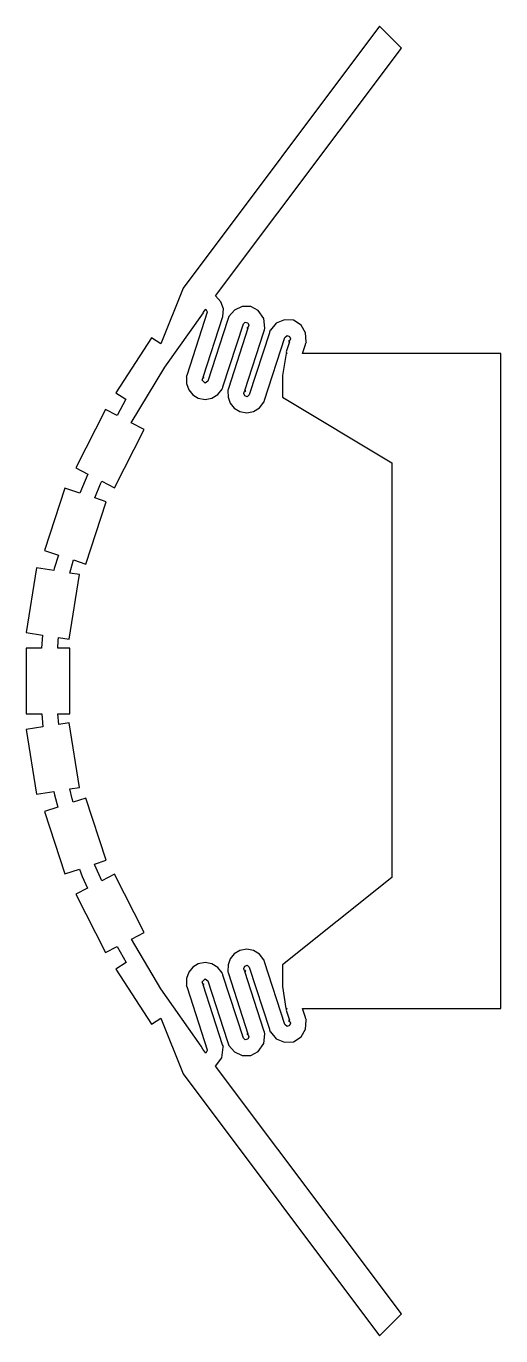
# Model space of a CAD drawing. Extents: x -0.07 to 2.11, y 0 to 6.
import ezdxf

# ---------------------------------------------------------------- set-up
doc = ezdxf.new("R2010")
doc.units = 0
doc.layers.add('Layer_1', color=7, linetype='CONTINUOUS')

msp = doc.modelspace()

# ---------------------------------------------------------------- linework, layer by layer
at = {"layer": 'Layer_1', "color": 7}
for points in [[(1.554041, 5.999997), (0.654017, 4.800001), (0.551822, 4.544513), (0.509102, 4.572239), (0.345722, 4.320609), (0.391969, 4.290568), (0.35162, 4.215989), (0.297711, 4.243439), (0.161506, 3.976155), (0.217344, 3.947712), (0.179806, 3.860896), (0.11118, 3.883165), (0.018466, 3.597856), (0.082296, 3.577075), (0.063059, 3.515559), (0.060964, 3.505968), (-0.018631, 3.518591), (-0.065539, 3.222313), (0.009426, 3.210407), (0.005292, 3.149993), (-0.065539, 3.149993), (-0.065539, 2.850022), (0.005733, 2.850022), (0.010197, 2.789719), (-0.065539, 2.777703), (-0.018631, 2.481424), (0.060689, 2.493992), (0.064051, 2.478282), (0.080202, 2.422224), (0.018466, 2.40216), (0.11118, 2.116851), (0.178318, 2.138679), (0.190996, 2.104614), (0.215966, 2.051587), (0.161506, 2.023861), (0.297711, 1.756576), (0.351234, 1.783806), (0.392796, 1.709943), (0.345722, 1.679351), (0.509102, 1.427776), (0.551822, 1.455503), (0.654017, 1.200014), (1.554041, 0.000018), (1.654032, 0.100009), (0.802184, 1.235788), (0.831784, 1.273877), (0.837902, 1.321943), (0.838454, 1.322109), (0.837406, 1.325251), (0.836965, 1.328723), (0.835036, 1.332582), (0.745794, 1.607417), (0.750424, 1.608906), (0.74403, 1.612819), (0.741219, 1.621363), (0.755385, 1.635915), (0.766906, 1.626545), (0.857195, 1.348567), (0.863148, 1.330377), (0.863203, 1.330156), (0.863258, 1.330156), (0.888614, 1.300501), (0.924609, 1.284075), (0.9638, 1.283634), (0.998471, 1.301989), (1.023607, 1.338976), (1.027796, 1.383624), (1.028623, 1.3839), (1.026528, 1.390404), (1.023552, 1.399444), (0.935908, 1.669154), (0.940484, 1.670642), (0.934089, 1.674886), (0.931499, 1.682768), (0.936515, 1.693793), (0.94798, 1.697431), (0.957075, 1.688501), (1.049293, 1.404626), (1.049293, 1.40457), (1.05012, 1.4022), (1.053428, 1.391948), (1.053813, 1.392058), (1.080492, 1.360804), (1.119077, 1.345094), (1.160308, 1.347299), (1.194924, 1.369899), (1.215264, 1.404901), (1.218076, 1.445415), (1.218847, 1.445691), (1.216532, 1.452746), (1.213335, 1.462613), (1.201208, 1.499986), (2.109942, 1.499986), (2.109942, 4.499975), (1.201208, 4.499975), (1.21339, 4.537457), (1.216587, 4.547269), (1.218847, 4.554325), (1.218076, 4.5546), (1.215264, 4.595059), (1.194924, 4.630117), (1.160363, 4.652717), (1.119132, 4.654921), (1.080547, 4.639157), (1.053868, 4.607958), (1.053428, 4.608068), (1.05001, 4.597595), (1.049293, 4.595445), (1.049293, 4.59539), (0.957075, 4.311459), (0.94798, 4.302585), (0.936515, 4.306223), (0.931499, 4.317247), (0.934089, 4.325074), (0.940484, 4.329319), (0.935908, 4.330807), (1.023497, 4.600406), (1.026528, 4.609611), (1.028623, 4.616116), (1.027796, 4.616391), (1.023607, 4.660985), (0.998471, 4.697971), (0.9638, 4.716327), (0.924609, 4.715886), (0.888614, 4.69946), (0.863258, 4.669859), (0.863203, 4.669859), (0.863148, 4.669639), (0.85725, 4.651504), (0.766851, 4.373416), (0.755385, 4.3641), (0.741219, 4.378652), (0.74403, 4.387196), (0.750424, 4.39111), (0.745794, 4.392598), (0.835753, 4.669584), (0.838233, 4.704476), (0.826106, 4.737879), (0.802184, 4.764172), (1.654032, 5.900006), (1.554041, 5.999997), (1.554041, 5.999997)], [(0.75726, 4.7042), (0.764646, 4.691412), (0.764701, 4.690254), (0.671876, 4.404615), (0.669396, 4.396898), (0.668734, 4.394913), (0.667963, 4.392653), (0.668845, 4.392378), (0.669286, 4.362557), (0.679318, 4.33439), (0.697783, 4.311128), (0.72347, 4.295915), (0.754503, 4.290127), (0.785482, 4.296301), (0.812602, 4.312672), (0.832059, 4.337532), (0.832776, 4.339075), (0.833437, 4.338855), (0.835146, 4.344146), (0.836083, 4.347068), (0.930231, 4.636676), (0.938444, 4.644448), (0.95013, 4.640921), (0.955311, 4.629896), (0.95261, 4.621628), (0.946547, 4.617549), (0.950846, 4.616171), (0.861274, 4.340343), (0.85973, 4.335657), (0.858904, 4.333122), (0.858132, 4.330862), (0.859069, 4.330531), (0.85951, 4.30071), (0.869597, 4.272543), (0.888063, 4.249227), (0.913694, 4.234069), (0.945169, 4.228336), (0.976478, 4.23484), (1.003763, 4.251763), (1.023, 4.277284), (1.023662, 4.277063), (1.024544, 4.279764), (1.026969, 4.287261), (1.12029, 4.574499), (1.130046, 4.582767), (1.140905, 4.578688), (1.14548, 4.56805), (1.142835, 4.559947), (1.136496, 4.555813), (1.141016, 4.554325), (1.126188, 4.508574), (1.128999, 4.499975), (1.126353, 4.499975), (1.109927, 4.399984), (1.109927, 4.299994), (1.609934, 4.000023), (1.609934, 2.099984), (1.109927, 1.700022), (1.109927, 1.599976), (1.125141, 1.499986), (1.128999, 1.499986), (1.126188, 1.491387), (1.141071, 1.445636), (1.136496, 1.444148), (1.14289, 1.440013), (1.14548, 1.431966), (1.140905, 1.421272), (1.130046, 1.417193), (1.12029, 1.425516), (1.026969, 1.7127), (1.024544, 1.720251), (1.023662, 1.722897), (1.023056, 1.722677), (1.003818, 1.748198), (0.976533, 1.765175), (0.945169, 1.77168), (0.913694, 1.765947), (0.888063, 1.750734), (0.869597, 1.727417), (0.85951, 1.69925), (0.859069, 1.669484), (0.858132, 1.669154), (0.858904, 1.666838), (0.85973, 1.664248), (0.861109, 1.660059), (0.950846, 1.383789), (0.946547, 1.382412), (0.95261, 1.378332), (0.955256, 1.370119), (0.950075, 1.359095), (0.938444, 1.355567), (0.930231, 1.363284), (0.836083, 1.652893), (0.835091, 1.655924), (0.833437, 1.661106), (0.832776, 1.660885), (0.832059, 1.662429), (0.812602, 1.687234), (0.785482, 1.70366), (0.754503, 1.709833), (0.72347, 1.704101), (0.697783, 1.688887), (0.679318, 1.665571), (0.66923, 1.637404), (0.66879, 1.607638), (0.667963, 1.607307), (0.668734, 1.604992), (0.669396, 1.603008), (0.671821, 1.595456), (0.76448, 1.310368), (0.764536, 1.30706), (0.757425, 1.295485), (0.744251, 1.313068), (0.736589, 1.326959), (0.552207, 1.590275), (0.416774, 1.81721), (0.475919, 1.847362), (0.339714, 2.114646), (0.281175, 2.084825), (0.24937, 2.156428), (0.247606, 2.161168), (0.301349, 2.178642), (0.208635, 2.463951), (0.150427, 2.445044), (0.145686, 2.460478), (0.134882, 2.505733), (0.178924, 2.512678), (0.131961, 2.809012), (0.083674, 2.80135), (0.07943, 2.850022), (0.134441, 2.850022), (0.134441, 3.149993), (0.07954, 3.149993), (0.08158, 3.186098), (0.083178, 3.198721), (0.131961, 3.191004), (0.178924, 3.487282), (0.134111, 3.494393), (0.150702, 3.554861), (0.208635, 3.536009), (0.301349, 3.821374), (0.248488, 3.838572), (0.27456, 3.902733), (0.280844, 3.915356), (0.339714, 3.88537), (0.475919, 4.152654), (0.415286, 4.183522), (0.570563, 4.437687), (0.747283, 4.687388), (0.745574, 4.688656), (0.75726, 4.7042), (0.75726, 4.7042)]]:
    msp.add_lwpolyline(points, dxfattribs=at)

doc.saveas('drawing.dxf')
